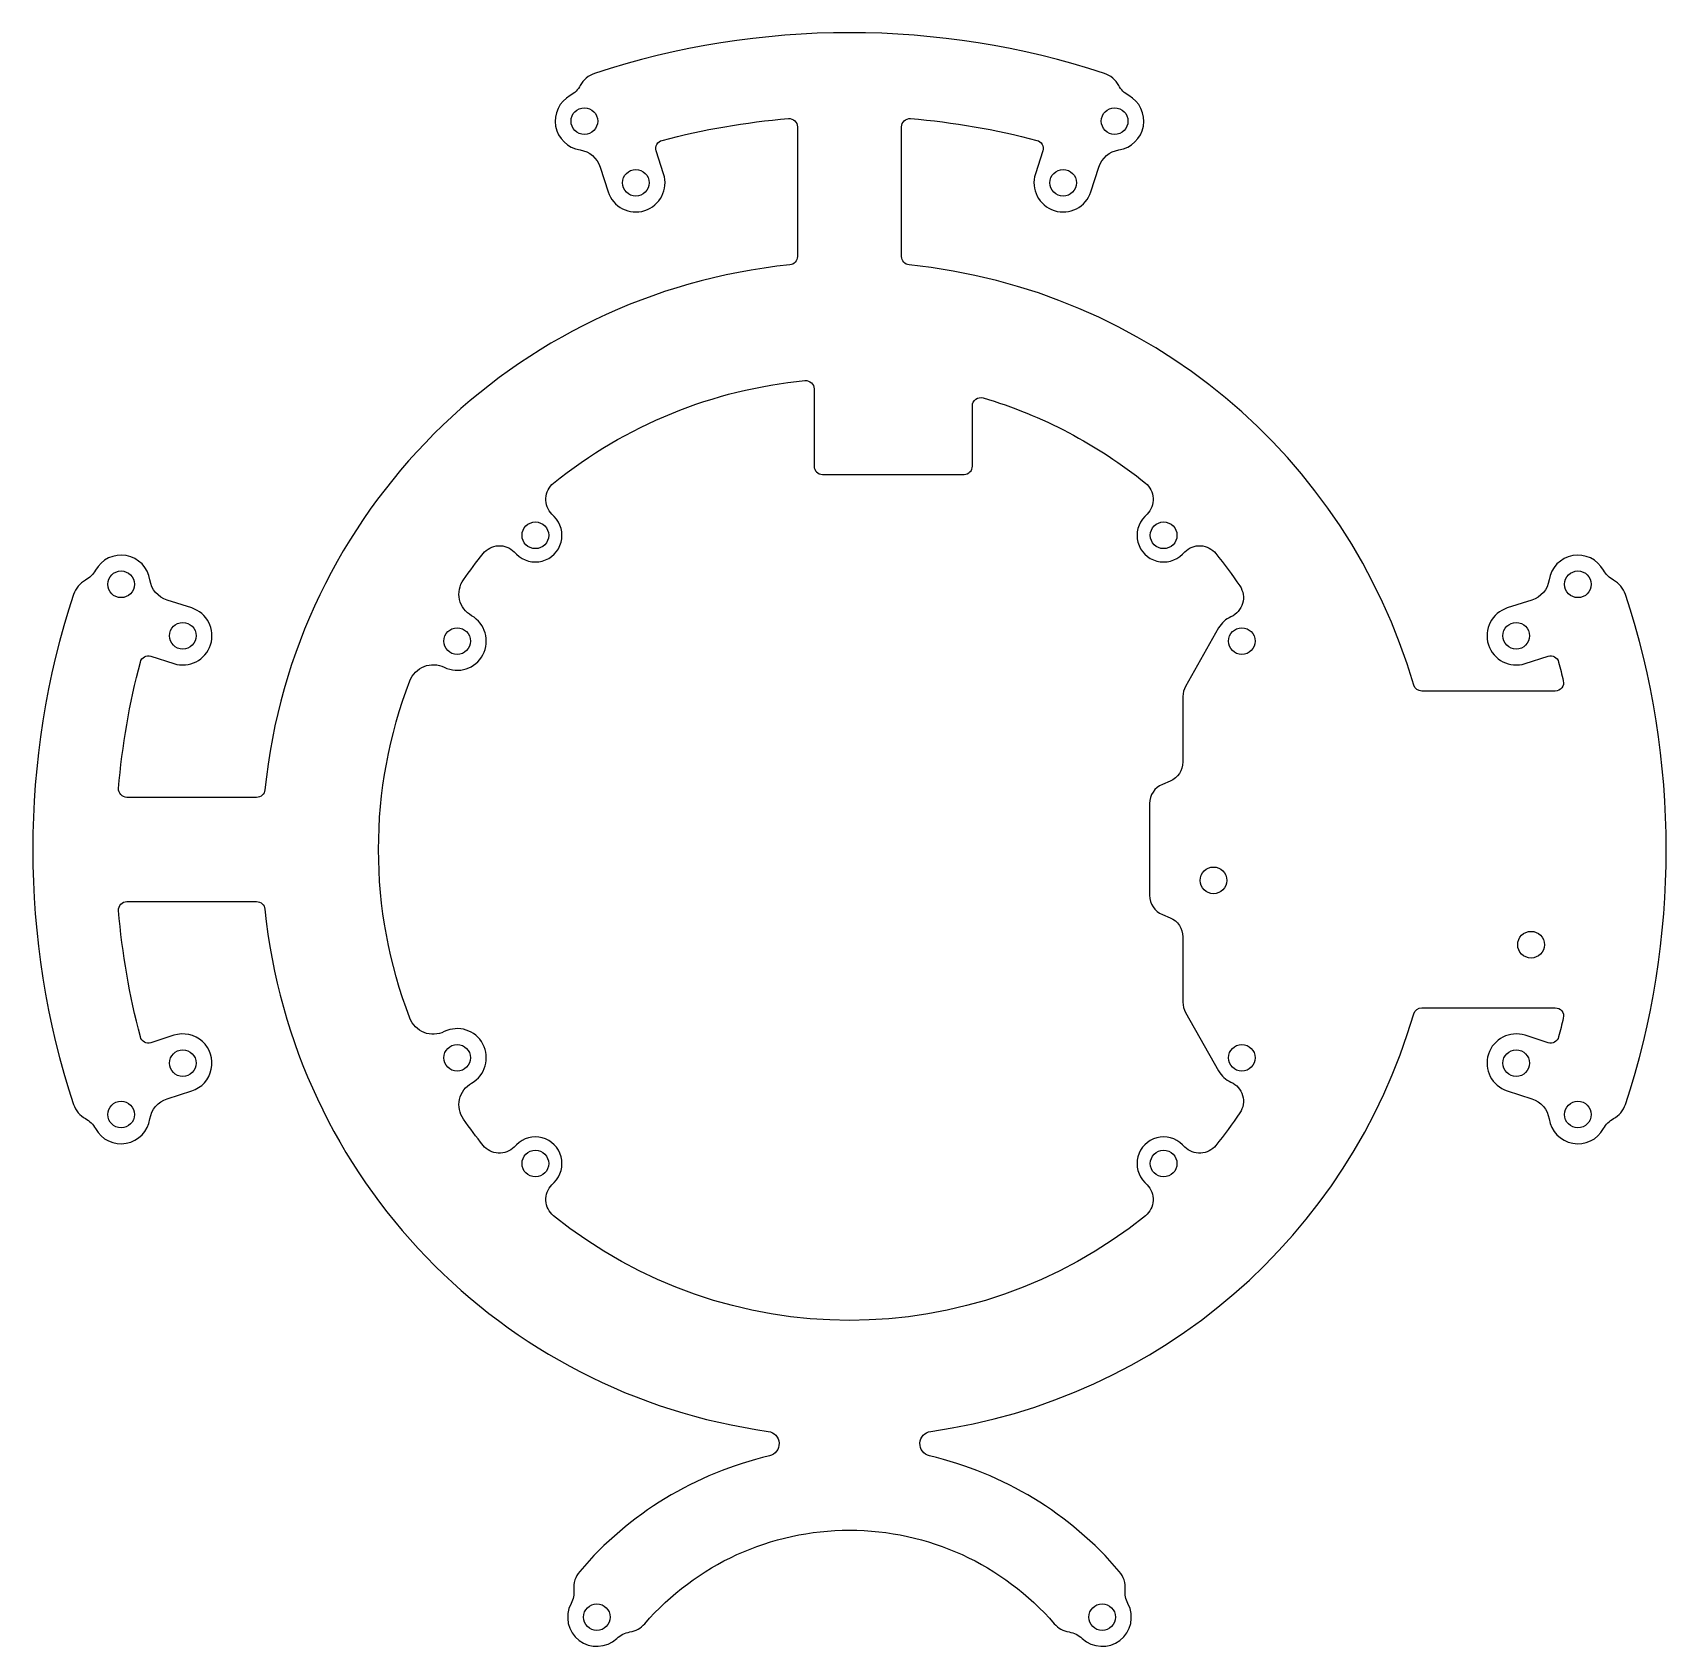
# Model space of a CAD drawing. Header units: millimetres. Extents: x -98 to 98, y -96 to 98.
import ezdxf

# ---------------------------------------------------------------- set-up
doc = ezdxf.new("R2010")
doc.units = ezdxf.units.MM
doc.layers.get('0').update_dxf_attribs({"linetype": 'CONTINUOUS'})

msp = doc.modelspace()

# ---------------------------------------------------------------- linework, layer by layer
for points in [[(22.3, 81.06, 1), (28.97, 78.92), (29.92, 81.88, -0.285193), (32.33, 83.93, 0.717028), (33.5, 90.46, -0.144867), (32.3, 91.67, 0.192828), (30.59, 93.1, 0.160088), (-30.59, 93.1, 0.192828), (-32.3, 91.67, -0.144867), (-33.5, 90.46, 0.717028), (-32.33, 83.93, -0.285193), (-29.92, 81.88), (-28.97, 78.92, 1), (-22.3, 81.06), (-23.19, 83.81, -0.429452), (-22.49, 85.08, -0.043774), (-7.33, 87.69, -0.438866), (-6.25, 86.7), (-6.25, 71.13, -0.384767), (-7.15, 70.14, 0.35589), (-70.14, 7.15, -0.384767), (-71.13, 6.25), (-86.7, 6.25, -0.438866), (-87.69, 7.33, -0.043774), (-85.08, 22.49, -0.429452), (-83.81, 23.19), (-81.06, 22.3, 1), (-78.92, 28.97), (-81.88, 29.92, -0.285193), (-83.93, 32.33, 0.717028), (-90.46, 33.5, -0.144867), (-91.67, 32.3, 0.192828), (-93.1, 30.59, 0.160088), (-93.1, -30.59, 0.192828), (-91.67, -32.3, -0.144867), (-90.46, -33.5, 0.717028), (-83.93, -32.33, -0.285193), (-81.88, -29.92), (-78.92, -28.97, 1), (-81.06, -22.3), (-83.81, -23.19, -0.429452), (-85.08, -22.49, -0.043774), (-87.69, -7.33, -0.438866), (-86.7, -6.25), (-71.13, -6.25, -0.384767), (-70.14, -7.15, 0.345506), (-9.74, -69.82, -0.831682), (-9.61, -72.77, 0.160803), (-32.37, -86.63, 0.199929), (-33.07, -88.82, -0.143561), (-33.41, -90.48, 0.846743), (-27.92, -94.67, -0.148831), (-26.35, -93.89, 0.175425), (-24.57, -92.9, -0.456897), (24.57, -92.9, 0.175425), (26.35, -93.89, -0.148831), (27.92, -94.67, 0.846743), (33.41, -90.48, -0.143561), (33.07, -88.82, 0.199929), (32.37, -86.63, 0.160803), (9.61, -72.77, -0.831682), (9.74, -69.82, 0.295348), (67.69, -19.72, -0.333414), (68.65, -19), (84.67, -19, -0.483905), (85.64, -20.23, -0.006614), (85.08, -22.49, -0.429452), (83.81, -23.19), (81.06, -22.3, 1), (78.92, -28.97), (81.88, -29.92, -0.285193), (83.93, -32.33, 0.717028), (90.46, -33.5, -0.144867), (91.67, -32.3, 0.192828), (93.1, -30.59, 0.160088), (93.1, 30.59, 0.192828), (91.67, 32.3, -0.144867), (90.46, 33.5, 0.717028), (83.93, 32.33, -0.285193), (81.88, 29.92), (78.92, 28.97, 1), (81.06, 22.3), (83.81, 23.19, -0.429452), (85.08, 22.49, -0.006614), (85.64, 20.23, -0.483905), (84.67, 19), (68.65, 19, -0.333414), (67.69, 19.72, 0.305429), (7.15, 70.14, -0.384767), (6.25, 71.13), (6.25, 86.7, -0.438866), (7.33, 87.69, -0.043774), (22.49, 85.08, -0.429452), (23.19, 83.81)], [(40, 18.34), (40, 10.5, -0.302776), (38.46, 8.19), (37.54, 7.81, 0.302776), (36, 5.5), (36, -5.5, 0.302776), (37.54, -7.81), (38.46, -8.19, -0.302776), (40, -10.5), (40, -18.34, 0.129483), (40.32, -19.57), (44.29, -26.58, 0.160795), (45.77, -27.92, -0.46666), (46.83, -31.61, -0.02149), (43.95, -35.51, -0.445538), (40.23, -35.71), (39.95, -35.43, 1), (35.43, -39.95), (35.71, -40.23, -0.445538), (35.51, -43.95, -0.353538), (-35.51, -43.95, -0.445538), (-35.71, -40.23), (-35.43, -39.95, 1), (-39.95, -35.43), (-40.23, -35.71, -0.445538), (-43.95, -35.51, -0.017426), (-46.31, -32.36, -0.441301), (-45.34, -28.04, 0.970292), (-48.62, -21.86, -0.441301), (-52.75, -20.25, -0.185312), (-52.75, 20.24, -0.441301), (-48.62, 21.86, 0.970293), (-45.34, 28.04, -0.441301), (-46.31, 32.36, -0.017426), (-43.95, 35.51, -0.445538), (-40.23, 35.71), (-39.95, 35.43, 1), (-35.43, 39.95), (-35.71, 40.23, -0.445538), (-35.51, 43.95, -0.147279), (-5.34, 56.25, -0.442241), (-4.25, 55.25), (-4.25, 46, 0.414214), (-3.25, 45), (13.75, 45, 0.414214), (14.75, 46), (14.75, 53.22, -0.501233), (16.03, 54.18, -0.098292), (35.51, 43.95, -0.445538), (35.71, 40.23), (35.43, 39.95, 1), (39.95, 35.43), (40.23, 35.71, -0.445538), (43.95, 35.51, -0.02149), (46.83, 31.61, -0.46666), (45.77, 27.92, 0.160795), (44.29, 26.58), (40.32, 19.57, 0.129483)]]:
    msp.add_lwpolyline(points, format="xyb", close=True)
for centre in [(-31.81, 87.39), (31.81, 87.39), (-25.64, 79.99), (25.64, 79.99), (-37.69, 37.69), (37.69, 37.69), (-87.39, 31.81), (87.39, 31.81), (-79.99, 25.64), (-47.07, 25), (47.07, 25), (79.99, 25.64), (43.67, -3.71), (81.77, -11.43), (-47.07, -25), (47.07, -25), (-79.99, -25.64), (79.99, -25.64), (-87.39, -31.81), (87.39, -31.81), (-37.69, -37.69), (37.69, -37.69), (-30.31, -92.11), (30.31, -92.11)]:
    msp.add_circle(centre, 1.6)

doc.saveas('drawing.dxf')
